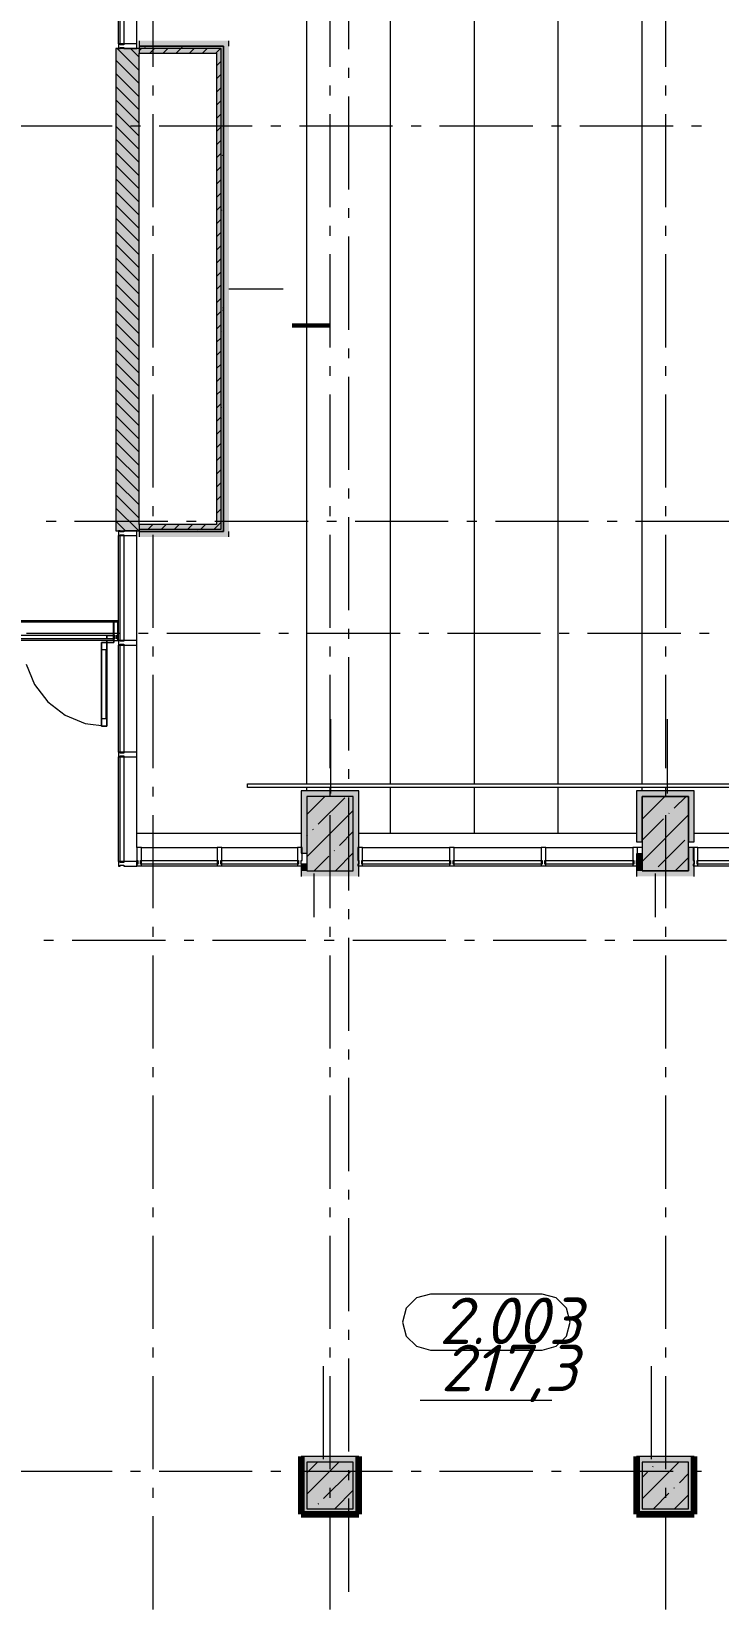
# Model space of a CAD drawing. Header units: millimetres. Extents: x -537608 to 253996, y -217170 to 186033.
# Drawn here: x -359466 to -352091, y 11717 to 28662 of the extents above; entities that cross this region are included whole.
import ezdxf

# ---------------------------------------------------------------- set-up
doc = ezdxf.new("R2010")
doc.units = ezdxf.units.MM
doc.layers.add('16) Лак 1.6м', color=160, linetype='Continuous', lineweight=90)
doc.layers.add('PDF _Геометрия', color=7, linetype='Continuous')
doc.layers.add('PDF _Текст', color=7, linetype='Continuous')
doc.layers.add('PDF _Сплошная заливка', color=7, linetype='Continuous', true_color=0xffffff)
doc.styles.add('PDF GOST-Common', font='arial.ttf')
doc.styles.add('PDF ISOCPEUR Italic', font='isocpeui.ttf')

msp = doc.modelspace()

# ---------------------------------------------------------------- hatches: boundary and pattern name
at = {"layer": 'PDF _Сплошная заливка', "true_color": 0xff7d7d, "transparency": 33554559}
for points in [[(-357406.3671, 28504.0035), (-357346.3686, 28504.0035), (-357346.3686, 28564.002), (-358311.3745, 28564.002), (-358311.3745, 28504.0035), (-358291.3347, 28504.0035)], [(-356011.3732, 20449.0001), (-356011.3732, 20509.0007), (-356571.3739, 20509.0007), (-356571.3739, 20449.0001), (-356511.3667, 20449.0001)], [(-356011.3732, 19649.001), (-355951.3747, 19649.001), (-355951.3747, 20509.0007), (-356011.3732, 20509.0007), (-356011.3732, 20189.6918)], [(-352411.3664, 20449.0001), (-352411.3664, 20509.0007), (-352971.3672, 20509.0007), (-352971.3672, 20449.0001), (-352911.3686, 20449.0001)], [(-352411.3664, 19959.3472), (-352351.368, 19959.3472), (-352351.368, 20509.0007), (-352411.3664, 20509.0007), (-352411.3664, 20189.6918)], [(-356511.3667, 19589.0003), (-355951.3747, 19589.0003), (-355951.3747, 19649.001), (-356571.3739, 19649.001), (-356571.3739, 19589.0003)], [(-356011.3732, 13299.3463), (-356011.3732, 13359.347), (-356571.3739, 13359.347), (-356571.3739, 13299.3463), (-356511.3667, 13299.3463)], [(-352411.3664, 13299.3463), (-352411.3664, 13359.347), (-352971.3672, 13359.347), (-352971.3672, 13299.3463), (-352911.3686, 13299.3463)]]:
    msp.add_hatch(color=11, dxfattribs=at).paths.add_polyline_path(points)
at = {"layer": 'PDF _Сплошная заливка', "transparency": 33554559}
for points in [[(-357431.3672, 28479.0034), (-357406.3671, 28479.0034), (-357406.3671, 28504.0035), (-358311.3745, 28504.0035), (-358311.3745, 28479.0034), (-358291.3347, 28479.0034)], [(-357481.3674, 28429.0032), (-357431.3672, 28429.0032), (-357431.3672, 28479.0034), (-358311.3745, 28479.0034), (-358311.3745, 28429.0032), (-358291.3347, 28429.0032)], [(-357431.3672, 23294.3489), (-357406.3671, 23294.3489), (-357406.3671, 28479.0034), (-357431.3672, 28479.0034), (-357431.3672, 23319.349)], [(-358311.3745, 23294.3489), (-357431.3672, 23294.3489), (-357431.3672, 23319.349), (-358311.3745, 23319.349), (-358311.3745, 23298.9993)], [(-356511.3667, 19649.001), (-356011.3732, 19649.001), (-356011.3732, 20449.0001), (-356511.3667, 20449.0001), (-356511.3667, 20189.6918)], [(-352411.3664, 19649.001), (-352411.3664, 20449.0001), (-352911.3686, 20449.0001), (-352911.3686, 19649.001), (-352425.4899, 19649.001)]]:
    msp.add_hatch(color=256, dxfattribs=at).paths.add_polyline_path(points)

# ---------------------------------------------------------------- linework, layer by layer
at = {"layer": '16) Лак 1.6м'}
for p, q in [((-356571.3739, 13359.347), (-356571.3739, 12739.3456)), ((-355951.3747, 12739.3456), (-355951.3747, 13359.347)), ((-352971.3672, 13359.347), (-352971.3672, 12739.3456)), ((-352351.368, 12739.3456), (-352351.368, 13359.347)), ((-356571.3739, 12739.3456), (-355951.3747, 12739.3456)), ((-352971.3672, 12739.3456), (-352351.368, 12739.3456))]:
    msp.add_line(p, q, dxfattribs=at)
at = {"layer": 'PDF _Геометрия', "color": 9, "lineweight": 9, "true_color": 0xc0c0c0}
for p, q in [((-355611.3715, 20583.8116), (-355611.3715, 30989.3525)), ((-354711.3677, 20583.8116), (-354711.3677, 30989.3525)), ((-353811.3724, 20583.8116), (-353811.3724, 30989.3525)), ((-356511.3667, 20583.8116), (-356511.3667, 30439.0015)), ((-352911.3686, 20583.8116), (-352911.3686, 30439.3502)), ((-360361.3746, 22334.3488), (-358533.3699, 22334.3488)), ((-358533.3699, 22334.3488), (-360361.3746, 22334.3488)), ((-356511.3667, 20509.0007), (-356511.3667, 20543.8098)), ((-355611.3715, 20049.0006), (-355611.3715, 20543.8098)), ((-354711.3677, 20049.0006), (-354711.3677, 20543.8098)), ((-353811.3724, 20049.0006), (-353811.3724, 20543.8098)), ((-352911.3686, 20509.0007), (-352911.3686, 20543.8098)), ((-356571.3739, 20049.0006), (-358336.3746, 20049.0006)), ((-352971.3672, 20049.0006), (-355951.3747, 20049.0006)), ((-348271.3729, 20049.0006), (-352351.368, 20049.0006)), ((-352911.3686, 19899.3487), (-352961.3688, 19899.3487))]:
    msp.add_line(p, q, dxfattribs=at)
at = {"layer": 'PDF _Геометрия', "color": 253, "lineweight": 9, "true_color": 0xaaaaaa}
for p, q in [((-356061.3734, 28471.425), (-356061.3734, 29471.425)), ((-358161.3738, 28281.5172), (-358161.3738, 29281.5172)), ((-356261.3743, 28281.5172), (-356261.3743, 29281.5172)), ((-352661.3676, 29281.5172), (-352661.3676, 28281.5172)), ((-356061.3734, 28165.5935), (-356061.3734, 28271.4285)), ((-358161.3738, 27975.6857), (-358161.3738, 28081.5164)), ((-356261.3743, 27975.6857), (-356261.3743, 28081.5164)), ((-356061.3734, 26965.5927), (-356061.3734, 27965.5926)), ((-352661.3676, 28081.5164), (-352661.3676, 27975.6857)), ((-359602.3032, 27649.0007), (-358602.2989, 27649.0007)), ((-358402.298, 27649.0007), (-358296.4674, 27649.0007)), ((-358161.3738, 26775.6849), (-358161.3738, 27775.6849)), ((-358096.4665, 27649.0007), (-357096.4709, 27649.0007)), ((-356896.47, 27649.0007), (-356790.6308, 27649.0007)), ((-356590.6299, 27649.0007), (-355590.6343, 27649.0007)), ((-356261.3743, 26775.6849), (-356261.3743, 27775.6849)), ((-355390.6334, 27649.0007), (-355284.8028, 27649.0007)), ((-355084.8019, 27649.0007), (-354084.7976, 27649.0007)), ((-353884.7968, 27649.0007), (-353778.9661, 27649.0007)), ((-353578.9653, 27649.0007), (-352578.9697, 27649.0007)), ((-352661.3676, 27775.6849), (-352661.3676, 26775.6849)), ((-352378.9688, 27649.0007), (-352273.1296, 27649.0007)), ((-356061.3734, 26659.7612), (-356061.3734, 26765.5919)), ((-358161.3738, 26469.8491), (-358161.3738, 26575.684)), ((-356261.3743, 26469.8491), (-356261.3743, 26575.684)), ((-356061.3734, 25459.7604), (-356061.3734, 26459.7604)), ((-352661.3676, 26575.684), (-352661.3676, 26469.8491)), ((-358161.3738, 25269.8483), (-358161.3738, 26269.8525)), ((-356261.3743, 25269.8483), (-356261.3743, 26269.8525)), ((-352661.3676, 26269.8525), (-352661.3676, 25269.8483)), ((-356061.3734, 25153.9246), (-356061.3734, 25259.7595)), ((-358161.3738, 24964.0168), (-358161.3738, 25069.8518)), ((-356261.3743, 24964.0168), (-356261.3743, 25069.8518)), ((-356061.3734, 23953.9238), (-356061.3734, 24953.9237)), ((-352661.3676, 25069.8518), (-352661.3676, 24964.0168)), ((-358161.3738, 23764.016), (-358161.3738, 24764.016)), ((-356261.3743, 23764.016), (-356261.3743, 24764.016)), ((-352661.3676, 24764.016), (-352661.3676, 23764.016)), ((-356061.3734, 23648.0923), (-356061.3734, 23753.9273)), ((-358161.3738, 23458.1845), (-358161.3738, 23564.0151)), ((-356261.3743, 23458.1845), (-356261.3743, 23564.0151)), ((-352661.3676, 23564.0151), (-352661.3676, 23458.1845)), ((-359203.3693, 23399.3486), (-359309.1999, 23399.3486)), ((-358003.3642, 23399.3486), (-359003.3685, 23399.3486)), ((-357697.5327, 23399.3486), (-357803.3633, 23399.3486)), ((-356497.5275, 23399.3486), (-357497.5318, 23399.3486)), ((-356191.696, 23399.3486), (-356297.5353, 23399.3486)), ((-356061.3734, 22448.0915), (-356061.3734, 23448.0915)), ((-354991.6996, 23399.3486), (-355991.6953, 23399.3486)), ((-354685.8681, 23399.3486), (-354791.6987, 23399.3486)), ((-353485.8629, 23399.3486), (-354485.8672, 23399.3486)), ((-353180.0314, 23399.3486), (-353285.8621, 23399.3486)), ((-351980.0264, 23399.3486), (-352980.0306, 23399.3486)), ((-358161.3738, 22258.1836), (-358161.3738, 23258.1836)), ((-356261.3743, 22258.1836), (-356261.3743, 23258.1836)), ((-352661.3676, 23258.1836), (-352661.3676, 22258.1836)), ((-358518.7814, 22199.3477), (-359518.7857, 22199.3477)), ((-358212.95, 22199.3477), (-358318.7806, 22199.3477)), ((-357012.9449, 22199.3477), (-358012.9491, 22199.3477)), ((-356707.1134, 22199.3477), (-356812.9526, 22199.3477)), ((-355507.1168, 22199.3477), (-356507.1125, 22199.3477)), ((-356061.3734, 22142.2578), (-356061.3734, 22248.0928)), ((-355201.2854, 22199.3477), (-355307.116, 22199.3477)), ((-354001.2802, 22199.3477), (-355001.2845, 22199.3477)), ((-353695.4487, 22199.3477), (-353801.2794, 22199.3477)), ((-352495.4436, 22199.3477), (-353495.4479, 22199.3477)), ((-352189.6122, 22199.3477), (-352295.4514, 22199.3477)), ((-358161.3738, 21952.35), (-358161.3738, 22058.1829)), ((-356261.3743, 21952.35), (-356261.3743, 22058.1829)), ((-352661.3676, 22058.1829), (-352661.3676, 21952.35)), ((-356061.3734, 20942.2591), (-356061.3734, 21942.2591)), ((-358161.3738, 20752.3492), (-358161.3738, 21752.3492)), ((-356261.3743, 20752.3492), (-356261.3743, 21752.3492)), ((-352661.3676, 21752.3492), (-352661.3676, 20752.3492)), ((-356061.3734, 20636.4256), (-356061.3734, 20742.2583)), ((-358161.3738, 20446.5156), (-358161.3738, 20552.3483)), ((-356261.3743, 20446.5156), (-356261.3743, 20552.3483)), ((-352661.3676, 20552.3483), (-352661.3676, 20446.5156)), ((-356061.3734, 19436.4247), (-356061.3734, 20436.4247)), ((-358161.3738, 19246.5147), (-358161.3738, 20246.5147)), ((-356261.3743, 19246.5147), (-356261.3743, 20246.5147)), ((-352661.3676, 20246.5147), (-352661.3676, 19246.5147)), ((-356061.3734, 19130.5911), (-356061.3734, 19236.4238)), ((-358161.3738, 18940.6811), (-358161.3738, 19046.5161)), ((-356261.3743, 18940.6811), (-356261.3743, 19046.5161)), ((-352661.3676, 19046.5161), (-352661.3676, 18940.6811)), ((-359228.7828, 18899.3487), (-359334.6134, 18899.3487)), ((-358028.7863, 18899.3487), (-359028.7819, 18899.3487)), ((-357722.9462, 18899.3487), (-357828.7854, 18899.3487)), ((-356522.9496, 18899.3487), (-357522.9453, 18899.3487)), ((-356217.1182, 18899.3487), (-356322.9488, 18899.3487)), ((-356061.3734, 17930.5902), (-356061.3734, 18930.5902)), ((-355017.113, 18899.3487), (-356017.1173, 18899.3487)), ((-354711.2815, 18899.3487), (-354817.1121, 18899.3487)), ((-353511.285, 18899.3487), (-354511.2807, 18899.3487)), ((-353205.445, 18899.3487), (-353311.2842, 18899.3487)), ((-352005.4484, 18899.3487), (-353005.4441, 18899.3487)), ((-358161.3738, 17740.6825), (-358161.3738, 18740.6824)), ((-356261.3743, 17740.6825), (-356261.3743, 18740.6824)), ((-352661.3676, 18740.6824), (-352661.3676, 17740.6825)), ((-356061.3734, 17624.7567), (-356061.3734, 17730.5916)), ((-358161.3738, 17434.8488), (-358161.3738, 17540.6816)), ((-356261.3743, 17434.8488), (-356261.3743, 17540.6816)), ((-352661.3676, 17540.6816), (-352661.3676, 17434.8488)), ((-356061.3734, 16424.758), (-356061.3734, 17424.7579)), ((-358161.3738, 16234.848), (-358161.3738, 17234.848)), ((-356261.3743, 16234.848), (-356261.3743, 17234.848)), ((-352661.3676, 17234.848), (-352661.3676, 16234.848)), ((-356061.3734, 16118.9243), (-356061.3734, 16224.7571)), ((-358161.3738, 15929.0144), (-358161.3738, 16034.8472)), ((-356261.3743, 15929.0144), (-356261.3743, 16034.8472)), ((-352661.3676, 16034.8472), (-352661.3676, 15929.0144)), ((-356061.3734, 14918.9235), (-356061.3734, 15918.9235)), ((-358161.3738, 14729.0135), (-358161.3738, 15729.0157)), ((-356261.3743, 14729.0135), (-356261.3743, 15729.0157)), ((-352661.3676, 15729.0157), (-352661.3676, 14729.0135)), ((-355183.9498, 15103.1238), (-355333.9504, 15062.9303)), ((-353983.9447, 15103.1238), (-355183.9498, 15103.1238)), ((-353833.944, 15062.9303), (-353983.9447, 15103.1238)), ((-355443.7511, 14953.1232), (-355483.9511, 14803.1225)), ((-355333.9504, 15062.9303), (-355443.7511, 14953.1232)), ((-353724.1347, 14953.1232), (-353833.944, 15062.9303)), ((-353683.9434, 14803.1225), (-353724.1347, 14953.1232)), ((-355483.9511, 14803.1225), (-355443.7511, 14653.124)), ((-353724.1347, 14653.124), (-353683.9434, 14803.1225)), ((-356061.3734, 14613.0899), (-356061.3734, 14718.9226)), ((-355443.7511, 14653.124), (-355333.9504, 14543.3148)), ((-353833.944, 14543.3148), (-353724.1347, 14653.124)), ((-358161.3738, 14423.1799), (-358161.3738, 14529.0148)), ((-356261.3743, 14423.1799), (-356261.3743, 14529.0148)), ((-356061.3734, 13413.089), (-356061.3734, 14413.089)), ((-355333.9504, 14543.3148), (-355183.9498, 14503.1234)), ((-355183.9498, 14503.1234), (-353983.9447, 14503.1234)), ((-353983.9447, 14503.1234), (-353833.944, 14543.3148)), ((-352661.3676, 14529.0148), (-352661.3676, 14423.1799)), ((-358161.3738, 13223.1812), (-358161.3738, 14223.1812)), ((-356261.3743, 13223.1812), (-356261.3743, 14223.1812)), ((-352661.3676, 14223.1812), (-352661.3676, 13223.1812)), ((-355292.984, 13965.0872), (-353880.0689, 13965.0872)), ((-358602.2989, 13199.3459), (-359602.3032, 13199.3459)), ((-358296.4674, 13199.3459), (-358402.298, 13199.3459)), ((-357096.4709, 13199.3459), (-358096.4665, 13199.3459)), ((-356790.6308, 13199.3459), (-356896.47, 13199.3459)), ((-355590.6343, 13199.3459), (-356590.6299, 13199.3459)), ((-356061.3734, 13107.2554), (-356061.3734, 13213.0903)), ((-355284.8028, 13199.3459), (-355390.6334, 13199.3459)), ((-354084.7976, 13199.3459), (-355084.8019, 13199.3459)), ((-353778.9661, 13199.3459), (-353884.7968, 13199.3459)), ((-352578.9697, 13199.3459), (-353578.9653, 13199.3459)), ((-352273.1296, 13199.3459), (-352378.9688, 13199.3459)), ((-358161.3738, 12917.3476), (-358161.3738, 13023.1804)), ((-356261.3743, 12917.3476), (-356261.3743, 13023.1804)), ((-356061.3734, 11907.2568), (-356061.3734, 12907.2567)), ((-352661.3676, 13023.1804), (-352661.3676, 12917.3476)), ((-358161.3738, 11717.3468), (-358161.3738, 12717.3467)), ((-356261.3743, 11717.3468), (-356261.3743, 12717.3467)), ((-352661.3676, 12717.3467), (-352661.3676, 11717.3468))]:
    msp.add_line(p, q, dxfattribs=at)
at = {"layer": 'PDF _Геометрия', "lineweight": 9}
for p, q in [((-358533.3699, 28529.0037), (-358533.3699, 29154.002)), ((-358516.3702, 28529.0037), (-358516.3702, 29154.002)), ((-358476.3683, 29154.002), (-358476.3683, 28529.0037)), ((-358336.3746, 28529.0037), (-358336.3746, 29154.002)), ((-358311.3745, 28479.0034), (-358561.3669, 28479.0034)), ((-358561.3669, 28479.0034), (-358561.3669, 23298.9993)), ((-358311.3745, 28245.1323), (-358545.2369, 28479.0034)), ((-358516.3702, 28529.0037), (-358533.3699, 28529.0037)), ((-358533.3699, 28529.0037), (-358533.3699, 28479.0034)), ((-358533.3699, 28479.0034), (-358516.3702, 28479.0034)), ((-358476.3683, 28529.0037), (-358516.3702, 28529.0037)), ((-358516.3702, 28519.001), (-358516.3702, 28529.0037)), ((-358476.3683, 28519.001), (-358516.3702, 28519.001)), ((-358516.3702, 28479.0034), (-358516.3702, 28489.0017)), ((-358516.3702, 28489.0017), (-358476.3683, 28489.0017)), ((-358336.3746, 28529.0037), (-358476.3683, 28529.0037)), ((-358476.3683, 28529.0037), (-358476.3683, 28519.001)), ((-358476.3683, 28489.0017), (-358476.3683, 28479.0034)), ((-358476.3683, 28479.0034), (-358336.3746, 28479.0034)), ((-358311.3745, 28386.5555), (-358403.8223, 28479.0034)), ((-358336.3746, 28479.0034), (-358336.3746, 28529.0037)), ((-358311.3745, 28564.002), (-358311.3745, 28504.0035)), ((-357406.3671, 28504.0035), (-358311.3745, 28504.0035)), ((-358311.3745, 28504.0035), (-358311.3745, 28479.0034)), ((-358311.3745, 28504.0035), (-357406.3671, 28504.0035)), ((-358311.3745, 28454.4683), (-358286.8394, 28479.0034)), ((-357431.3672, 28479.0034), (-358311.3745, 28479.0034)), ((-358311.3745, 28479.0034), (-358311.3745, 28429.0032)), ((-358195.4163, 28429.0032), (-358145.4161, 28479.0034)), ((-358053.993, 28429.0032), (-358003.9928, 28479.0034)), ((-357912.5698, 28429.0032), (-357862.5782, 28479.0034)), ((-357771.1551, 28429.0032), (-357721.1549, 28479.0034)), ((-357629.7319, 28429.0032), (-357579.7316, 28479.0034)), ((-357488.3086, 28429.0032), (-357438.3084, 28479.0034)), ((-357431.3672, 28429.0032), (-357431.3672, 28479.0034)), ((-357406.3671, 28479.0034), (-357406.3671, 28504.0035)), ((-357406.3671, 28504.0035), (-357406.3671, 23294.3489)), ((-357406.3671, 28429.0032), (-357406.3671, 28479.0034)), ((-357346.3686, 28504.0035), (-357346.3686, 28564.002)), ((-358311.3745, 28103.7133), (-358561.3669, 28353.71)), ((-358311.3745, 28429.0032), (-357481.3674, 28429.0032)), ((-358311.3745, 23369.3493), (-358311.3745, 28429.0032)), ((-357481.3674, 28429.0032), (-357481.3674, 23369.3493)), ((-357481.3674, 28294.521), (-357431.3672, 28344.5212)), ((-357431.3672, 23319.349), (-357431.3672, 28429.0032)), ((-357406.3671, 23294.3489), (-357406.3671, 28429.0032)), ((-358311.3745, 27962.29), (-358561.3669, 28212.2911)), ((-357481.3674, 28153.0978), (-357431.3672, 28203.098)), ((-358311.3745, 27820.8711), (-358561.3669, 28070.8678)), ((-357481.3674, 28011.6788), (-357431.3672, 28061.679)), ((-358311.3745, 27679.4478), (-358561.3669, 27929.4488)), ((-357481.3674, 27870.2555), (-357431.3672, 27920.2557)), ((-358311.3745, 27538.0246), (-358561.3669, 27788.0256)), ((-358311.3745, 27396.6056), (-358561.3669, 27646.6066)), ((-357481.3674, 27728.8365), (-357431.3672, 27778.8325)), ((-357481.3674, 27587.4133), (-357431.3672, 27637.4135)), ((-358311.3745, 27255.1823), (-358561.3669, 27505.1833)), ((-357481.3674, 27445.99), (-357431.3672, 27495.9902)), ((-358311.3745, 27113.7634), (-358561.3669, 27363.7644)), ((-357481.3674, 27304.571), (-357431.3672, 27354.5713)), ((-358311.3745, 26972.3401), (-358561.3669, 27222.3411)), ((-357481.3674, 27163.1478), (-357431.3672, 27213.148)), ((-358311.3745, 26830.9211), (-358561.3669, 27080.9178)), ((-357481.3674, 27021.7288), (-357431.3672, 27071.729)), ((-358311.3745, 26689.4979), (-358561.3669, 26939.4989)), ((-358311.3745, 26548.0746), (-358561.3669, 26798.0756)), ((-357481.3674, 26880.3055), (-357431.3672, 26930.3058)), ((-357481.3674, 26738.8866), (-357431.3672, 26788.8868)), ((-358311.3745, 26406.6556), (-358561.3669, 26656.6566)), ((-357481.3674, 26597.4633), (-357431.3672, 26647.4635)), ((-358311.3745, 26265.2323), (-358561.3669, 26515.2334)), ((-357481.3674, 26456.04), (-357431.3672, 26506.0403)), ((-358311.3745, 26123.8134), (-358561.3669, 26373.8144)), ((-357481.3674, 26314.6211), (-357431.3672, 26364.6213)), ((-358311.3745, 25982.3901), (-358561.3669, 26232.3911)), ((-357481.3674, 26173.1978), (-357431.3672, 26223.198)), ((-358311.3745, 25840.9711), (-358561.3669, 26090.9679)), ((-358311.3745, 25699.5479), (-358561.3669, 25949.5489)), ((-357481.3674, 26031.7789), (-357431.3672, 26081.7791)), ((-357481.3674, 25890.3556), (-357431.3672, 25940.3558)), ((-358311.3745, 25558.1289), (-358561.3669, 25808.1256)), ((-357481.3674, 25748.9366), (-357431.3672, 25798.9368)), ((-357346.3686, 25897.8091), (-356766.3713, 25897.8091)), ((-358311.3745, 25416.7056), (-358561.3669, 25666.7067)), ((-357481.3674, 25607.5134), (-357431.3672, 25657.5136)), ((-358311.3745, 25275.2823), (-358561.3669, 25525.2834)), ((-357481.3674, 25466.0944), (-357431.3672, 25516.0903)), ((-358311.3745, 25133.8634), (-358561.3669, 25383.8645)), ((-357481.3674, 25324.6711), (-357431.3672, 25374.6713)), ((-358311.3745, 24992.4401), (-358561.3669, 25242.4412)), ((-358311.3745, 24851.0211), (-358561.3669, 25101.0179)), ((-357481.3674, 25183.2479), (-357431.3672, 25233.2481)), ((-357481.3674, 25041.8289), (-357431.3672, 25091.8291)), ((-358311.3745, 24709.5978), (-358561.3669, 24959.599)), ((-357481.3674, 24900.4056), (-357431.3672, 24950.4059)), ((-358311.3745, 24568.1789), (-358561.3669, 24818.1757)), ((-357481.3674, 24758.9867), (-357431.3672, 24808.9869)), ((-358311.3745, 24426.7556), (-358561.3669, 24676.7567)), ((-357481.3674, 24617.5634), (-357431.3672, 24667.5636)), ((-358311.3745, 24285.3323), (-358561.3669, 24535.3335)), ((-357481.3674, 24476.1444), (-357431.3672, 24526.1447)), ((-358311.3745, 24143.9134), (-358561.3669, 24393.9145)), ((-358311.3745, 24002.4901), (-358561.3669, 24252.4912)), ((-357481.3674, 24334.7212), (-357431.3672, 24384.7214)), ((-357481.3674, 24193.2979), (-357431.3672, 24243.2981)), ((-358311.3745, 23861.0711), (-358561.3669, 24111.0723)), ((-357481.3674, 24051.8789), (-357431.3672, 24101.8791)), ((-358311.3745, 23719.6479), (-358561.3669, 23969.649)), ((-357481.3674, 23910.4557), (-357431.3672, 23960.4559)), ((-358311.3745, 23578.2289), (-358561.3669, 23828.2257)), ((-357481.3674, 23769.0367), (-357431.3672, 23819.0369)), ((-358311.3745, 23436.8056), (-358561.3669, 23686.8068)), ((-357481.3674, 23627.6134), (-357431.3672, 23677.6136)), ((-358314.9914, 23298.9993), (-358561.3669, 23545.3835)), ((-358456.4061, 23298.9993), (-358561.3669, 23403.9645)), ((-357481.3674, 23486.1945), (-357431.3672, 23536.1947)), ((-357481.3674, 23344.7712), (-357431.3672, 23394.7714)), ((-358561.3669, 23298.9993), (-358311.3745, 23298.9993)), ((-358516.3702, 23298.9993), (-358533.3699, 23298.9993)), ((-358533.3699, 23298.9993), (-358533.3699, 23249.0034)), ((-358533.3699, 22319.3491), (-358533.3699, 23249.0034)), ((-358533.3699, 23249.0034), (-358516.3702, 23249.0034)), ((-358516.3702, 23289.0011), (-358516.3702, 23298.9993)), ((-358476.3683, 23289.0011), (-358516.3702, 23289.0011)), ((-358516.3702, 23259.0018), (-358476.3683, 23259.0018)), ((-358516.3702, 23249.0034), (-358516.3702, 23259.0018)), ((-358516.3702, 23249.0034), (-358476.3683, 23249.0034)), ((-358516.3702, 22124.0008), (-358516.3702, 23249.0034)), ((-358336.3746, 23298.9993), (-358476.3683, 23298.9993)), ((-358476.3683, 23298.9993), (-358476.3683, 23289.0011)), ((-358476.3683, 23259.0018), (-358476.3683, 23249.0034)), ((-358476.3683, 23249.0034), (-358476.3683, 22124.0008)), ((-358476.3683, 23249.0034), (-358336.3746, 23249.0034)), ((-358336.3746, 23249.0034), (-358336.3746, 23298.9993)), ((-358336.3746, 22124.0008), (-358336.3746, 23249.0034)), ((-358311.3745, 23363.2995), (-358305.3203, 23369.3493)), ((-357481.3674, 23369.3493), (-358311.3745, 23369.3493)), ((-358311.3745, 23369.3493), (-358311.3745, 23319.349)), ((-358311.3745, 23319.349), (-357481.3674, 23319.349)), ((-358311.3745, 23319.349), (-358311.3745, 23298.9993)), ((-358311.3745, 23298.9993), (-358311.3745, 23294.3489)), ((-358311.3745, 23294.3489), (-357481.3674, 23294.3489)), ((-357406.3671, 23294.3489), (-358311.3745, 23294.3489)), ((-358311.3745, 23294.3489), (-358311.3745, 23234.3505)), ((-358213.8973, 23319.349), (-358163.8971, 23369.3493)), ((-358072.4826, 23319.349), (-358022.4824, 23369.3493)), ((-357931.0594, 23319.349), (-357881.0592, 23369.3493)), ((-357789.6361, 23319.349), (-357739.6359, 23369.3493)), ((-357648.2128, 23319.349), (-357598.2126, 23369.3493)), ((-357506.7896, 23319.349), (-357481.3674, 23344.7712)), ((-357481.3674, 23319.349), (-357431.3672, 23319.349)), ((-357481.3674, 23294.3489), (-357431.3672, 23294.3489)), ((-357431.3672, 23294.3489), (-357406.3671, 23294.3489)), ((-357346.3686, 23234.3505), (-357346.3686, 23294.3489)), ((-358591.3705, 22319.3491), (-360281.3708, 22319.3491)), ((-358541.3703, 22319.3491), (-358591.3705, 22319.3491)), ((-358591.3705, 22319.3491), (-358591.3705, 22179.3489)), ((-358533.3699, 22319.3491), (-358583.3701, 22319.3491)), ((-358583.3701, 22319.3491), (-358583.3701, 22179.3489)), ((-358541.3703, 22179.3489), (-358541.3703, 22319.3491)), ((-358533.3699, 22179.3489), (-358533.3699, 22319.3491)), ((-360281.3708, 22179.3489), (-358591.3705, 22179.3489)), ((-358591.3705, 22139.3492), (-360281.3708, 22139.3492)), ((-358591.3705, 22122.3494), (-360281.3708, 22122.3494)), ((-358716.371, 22101.849), (-358656.3725, 22101.849)), ((-358716.371, 21201.8473), (-358716.371, 22101.849)), ((-358716.371, 22101.849), (-358716.371, 21201.8473)), ((-358656.3725, 22101.849), (-358716.371, 22101.849)), ((-358656.3725, 22139.3492), (-358656.3725, 22176.8493)), ((-358656.3725, 22176.8493), (-358581.3721, 22176.8493)), ((-358581.3721, 22176.8493), (-358656.3725, 22176.8493)), ((-358656.3725, 22176.8493), (-358656.3725, 22139.3492)), ((-358656.3725, 22101.849), (-358656.3725, 22122.3494)), ((-358656.3725, 22122.3494), (-358656.3725, 22101.849)), ((-358656.3725, 21201.8473), (-358656.3725, 22101.849)), ((-358656.3725, 22101.849), (-358581.3721, 22101.849)), ((-358581.3721, 22101.849), (-358656.3725, 22101.849)), ((-358656.3725, 22101.849), (-358656.3725, 21201.8473)), ((-358656.3725, 21201.8473), (-358656.3725, 22101.849)), ((-358591.3705, 22179.3489), (-358591.3705, 22139.3492)), ((-358591.3705, 22179.3489), (-358581.3721, 22179.3489)), ((-358581.3721, 22139.3492), (-358591.3705, 22139.3492)), ((-358591.3705, 22139.3492), (-358591.3705, 22122.3494)), ((-358591.3705, 22122.3494), (-358541.3703, 22122.3494)), ((-358583.3701, 22179.3489), (-358573.3718, 22179.3489)), ((-358573.3718, 22139.3492), (-358583.3701, 22139.3492)), ((-358583.3701, 22139.3492), (-358583.3701, 22122.3494)), ((-358583.3701, 22122.3494), (-358533.3699, 22122.3494)), ((-358581.3721, 22179.3489), (-358581.3721, 22139.3492)), ((-358581.3721, 22101.849), (-358581.3721, 22122.3494)), ((-358581.3721, 22122.3494), (-358581.3721, 22101.849)), ((-358573.3718, 22179.3489), (-358573.3718, 22139.3492)), ((-358551.3686, 22139.3492), (-358551.3686, 22179.3489)), ((-358551.3686, 22179.3489), (-358541.3703, 22179.3489)), ((-358541.3703, 22139.3492), (-358551.3686, 22139.3492)), ((-358543.3682, 22139.3492), (-358543.3682, 22179.3489)), ((-358543.3682, 22179.3489), (-358533.3699, 22179.3489)), ((-358533.3699, 22139.3492), (-358543.3682, 22139.3492)), ((-358541.3703, 22122.3494), (-358541.3703, 22139.3492)), ((-358533.3699, 22139.3492), (-358533.3699, 22179.3489)), ((-358533.3699, 22122.3494), (-358533.3699, 22139.3492)), ((-358516.3702, 22124.0008), (-358533.3699, 22124.0008)), ((-358533.3699, 22124.0008), (-358533.3699, 22074.0006)), ((-358533.3699, 20924), (-358533.3699, 22074.0006)), ((-358533.3699, 22074.0006), (-358516.3702, 22074.0006)), ((-358516.3702, 22114.0003), (-358516.3702, 22124.0008)), ((-358476.3683, 22124.0008), (-358516.3702, 22124.0008)), ((-358476.3683, 22114.0003), (-358516.3702, 22114.0003)), ((-358516.3702, 22074.0006), (-358516.3702, 22084.001)), ((-358516.3702, 22084.001), (-358476.3683, 22084.001)), ((-358516.3702, 22074.0006), (-358476.3683, 22074.0006)), ((-358516.3702, 20924), (-358516.3702, 22074.0006)), ((-358336.3746, 22124.0008), (-358476.3683, 22124.0008)), ((-358476.3683, 22124.0008), (-358476.3683, 22114.0003)), ((-358476.3683, 22084.001), (-358476.3683, 22074.0006)), ((-358476.3683, 22074.0006), (-358476.3683, 20924)), ((-358476.3683, 22074.0006), (-358336.3746, 22074.0006)), ((-358336.3746, 22074.0006), (-358336.3746, 22124.0008)), ((-358336.3746, 20924), (-358336.3746, 22074.0006)), ((-359525.701, 21868.9123), (-359435.7936, 21651.8492)), ((-358656.3725, 22021.8496), (-358716.371, 22021.8496)), ((-358710.3686, 21281.849), (-358710.3686, 22021.8496)), ((-358666.3708, 21281.849), (-358666.3708, 22021.8496)), ((-359435.7936, 21651.8492), (-359292.7686, 21465.4529)), ((-359292.7686, 21465.4529), (-359106.3744, 21322.4257)), ((-359106.3744, 21322.4257), (-358889.305, 21232.5162)), ((-358889.305, 21232.5162), (-358656.3725, 21201.8473)), ((-358656.3725, 21281.849), (-358716.371, 21281.849)), ((-358656.3725, 21201.8473), (-358716.371, 21201.8473)), ((-358716.371, 21201.8473), (-358656.3725, 21201.8473)), ((-356253.0552, 20479.0015), (-356253.0552, 21279.0006)), ((-352639.8294, 20479.0015), (-352639.8294, 21279.0006)), ((-358516.3702, 20924), (-358533.3699, 20924)), ((-358533.3699, 20924), (-358533.3699, 20873.9998)), ((-358533.3699, 19749.0014), (-358533.3699, 20873.9998)), ((-358533.3699, 20873.9998), (-358516.3702, 20873.9998)), ((-358476.3683, 20924), (-358516.3702, 20924)), ((-358516.3702, 20914.0016), (-358516.3702, 20924)), ((-358476.3683, 20914.0016), (-358516.3702, 20914.0016)), ((-358516.3702, 20873.9998), (-358516.3702, 20884.0002)), ((-358516.3702, 20884.0002), (-358476.3683, 20884.0002)), ((-358516.3702, 20873.9998), (-358476.3683, 20873.9998)), ((-358516.3702, 19749.0014), (-358516.3702, 20873.9998)), ((-358336.3746, 20924), (-358476.3683, 20924)), ((-358476.3683, 20924), (-358476.3683, 20914.0016)), ((-358476.3683, 20884.0002), (-358476.3683, 20873.9998)), ((-358476.3683, 20873.9998), (-358476.3683, 19749.0014)), ((-358476.3683, 20873.9998), (-358336.3746, 20873.9998)), ((-358336.3746, 20873.9998), (-358336.3746, 20924)), ((-358336.3746, 19899.3487), (-358336.3746, 20873.9998)), ((-357146.3677, 20543.8098), (-357146.3677, 20583.8116)), ((-357146.3677, 20583.8116), (-344866.3721, 20583.8116)), ((-344866.3721, 20543.8098), (-357146.3677, 20543.8098)), ((-356011.3732, 20509.0007), (-356571.3739, 20509.0007)), ((-356571.3739, 20509.0007), (-356571.3739, 20449.0001)), ((-355951.3747, 20509.0007), (-356011.3732, 20509.0007)), ((-355951.3747, 19649.001), (-355951.3747, 20509.0007)), ((-352411.3664, 20509.0007), (-352971.3672, 20509.0007)), ((-352971.3672, 20509.0007), (-352971.3672, 20449.0001)), ((-352351.368, 20509.0007), (-352411.3664, 20509.0007)), ((-352351.368, 19959.3472), (-352351.368, 20509.0007)), ((-356571.3739, 20449.0001), (-356571.3739, 19837.5007)), ((-356511.3667, 20254.4785), (-356316.8516, 20449.0001)), ((-356011.3732, 20449.0001), (-356511.3667, 20449.0001)), ((-356511.3667, 20449.0001), (-356511.3667, 19649.001)), ((-356388.2608, 20149.4918), (-356103.1321, 20434.6162)), ((-356011.3732, 19649.001), (-356011.3732, 20449.0001)), ((-352971.3672, 20449.0001), (-352971.3672, 19959.0006)), ((-352911.3686, 20204.9024), (-352667.2752, 20449.0001)), ((-352411.3664, 20449.0001), (-352911.3686, 20449.0001)), ((-352911.3686, 20449.0001), (-352911.3686, 19649.001)), ((-352911.3686, 20449.0001), (-352411.3664, 20449.0001)), ((-352911.3686, 19959.0006), (-352911.3686, 20449.0001)), ((-352911.3686, 20433.0015), (-352909.7582, 20434.6162)), ((-352567.6107, 20320.5677), (-352439.174, 20449.0001)), ((-352411.3664, 19649.001), (-352411.3664, 20449.0001)), ((-352411.3664, 20449.0001), (-352411.3664, 19959.3472)), ((-356511.3667, 19798.2825), (-356011.3732, 20298.2825)), ((-352911.3686, 19748.7065), (-352411.3664, 20248.7065)), ((-352911.3686, 19976.8033), (-352681.6569, 20206.5171)), ((-352624.6295, 20263.5424), (-352619.893, 20268.2832)), ((-356511.3667, 20026.3795), (-356502.3072, 20035.4434)), ((-356445.2797, 20092.4687), (-356440.5431, 20097.2095)), ((-356160.1596, 19921.3949), (-356011.3732, 20070.1834)), ((-358286.3744, 19899.3487), (-358336.3746, 19899.3487)), ((-358336.3746, 19899.3487), (-358336.3746, 19759.3485)), ((-358286.3744, 19759.3485), (-358286.3744, 19899.3487)), ((-358286.3744, 19899.3487), (-357473.8752, 19899.3487)), ((-357423.875, 19899.3487), (-357473.8752, 19899.3487)), ((-357473.8752, 19899.3487), (-357473.8752, 19759.3485)), ((-357423.875, 19759.3485), (-357423.875, 19899.3487)), ((-357423.875, 19899.3487), (-356611.3672, 19899.3487)), ((-356561.367, 19899.3487), (-356611.3672, 19899.3487)), ((-356611.3672, 19899.3487), (-356611.3672, 19759.3485)), ((-356571.3739, 19837.5007), (-356511.3667, 19837.5007)), ((-356561.367, 19759.3485), (-356561.367, 19899.3487)), ((-356217.1871, 19864.3696), (-356212.442, 19869.1104)), ((-356204.4588, 19649.001), (-356011.3732, 19842.0844)), ((-355911.3728, 19899.3487), (-355961.373, 19899.3487)), ((-355961.373, 19899.3487), (-355961.373, 19759.3485)), ((-355911.3728, 19899.3487), (-354978.0412, 19899.3487)), ((-355911.3728, 19759.3485), (-355911.3728, 19899.3487)), ((-354928.041, 19899.3487), (-354978.0412, 19899.3487)), ((-354978.0412, 19899.3487), (-354978.0412, 19759.3485)), ((-354928.041, 19899.3487), (-353994.7008, 19899.3487)), ((-354928.041, 19759.3485), (-354928.041, 19899.3487)), ((-353944.7006, 19899.3487), (-353994.7008, 19899.3487)), ((-353994.7008, 19899.3487), (-353994.7008, 19759.3485)), ((-353944.7006, 19759.3485), (-353944.7006, 19899.3487)), ((-353944.7006, 19899.3487), (-353011.369, 19899.3487)), ((-352961.3688, 19899.3487), (-353011.369, 19899.3487)), ((-353011.369, 19899.3487), (-353011.369, 19759.3485)), ((-352971.3672, 19959.0006), (-352911.3686, 19959.0006)), ((-352911.3686, 19831.3476), (-352971.3672, 19831.3476)), ((-352971.3672, 19831.3476), (-352971.3672, 19649.001)), ((-352961.3688, 19759.3485), (-352961.3688, 19899.3487)), ((-352911.3686, 19649.001), (-352911.3686, 19831.3476)), ((-352738.6844, 19693.2959), (-352453.5558, 19978.418)), ((-352411.3664, 19959.3472), (-352351.368, 19959.3472)), ((-352351.368, 19899.3487), (-352411.3664, 19899.3487)), ((-352411.3664, 19899.3487), (-352411.3664, 19649.001)), ((-352311.366, 19899.3487), (-352361.3662, 19899.3487)), ((-352361.3662, 19899.3487), (-352361.3662, 19759.3485)), ((-352351.368, 19649.001), (-352351.368, 19899.3487)), ((-352311.366, 19899.3487), (-351011.3691, 19899.3487)), ((-352311.366, 19759.3485), (-352311.366, 19899.3487)), ((-358516.3702, 19749.0014), (-358533.3699, 19749.0014)), ((-358533.3699, 19749.0014), (-358533.3699, 19699.0012)), ((-358533.3699, 19699.0012), (-358516.3702, 19699.0012)), ((-358516.3702, 19739.001), (-358516.3702, 19749.0014)), ((-358476.3683, 19749.0014), (-358516.3702, 19749.0014)), ((-358476.3683, 19739.001), (-358516.3702, 19739.001)), ((-358516.3702, 19699.0012), (-358516.3702, 19708.9995)), ((-358516.3702, 19708.9995), (-358476.3683, 19708.9995)), ((-358336.3746, 19749.0014), (-358476.3683, 19749.0014)), ((-358476.3683, 19749.0014), (-358476.3683, 19739.001)), ((-358476.3683, 19708.9995), (-358476.3683, 19699.0012)), ((-358476.3683, 19699.0012), (-358336.3746, 19699.0012)), ((-358336.3746, 19759.3485), (-358326.3676, 19759.3485)), ((-358336.3746, 19749.0014), (-358336.3746, 19759.3485)), ((-358336.3746, 19699.0012), (-358336.3746, 19749.0014)), ((-358326.3676, 19719.3487), (-358336.3746, 19719.3487)), ((-358336.3746, 19719.3487), (-358336.3746, 19702.349)), ((-358336.3746, 19702.349), (-358286.3744, 19702.349)), ((-358326.3676, 19759.3485), (-358326.3676, 19719.3487)), ((-358296.3726, 19719.3487), (-358296.3726, 19759.3485)), ((-358296.3726, 19759.3485), (-358286.3744, 19759.3485)), ((-358286.3744, 19719.3487), (-358296.3726, 19719.3487)), ((-358286.3744, 19719.3487), (-358286.3744, 19759.3485)), ((-358286.3744, 19759.3485), (-357473.8752, 19759.3485)), ((-358286.3744, 19702.349), (-358286.3744, 19719.3487)), ((-357473.8752, 19719.3487), (-358286.3744, 19719.3487)), ((-358286.3744, 19702.349), (-357473.8752, 19702.349)), ((-357473.8752, 19759.3485), (-357473.8752, 19719.3487)), ((-357473.8752, 19759.3485), (-357463.8682, 19759.3485)), ((-357463.8682, 19719.3487), (-357473.8752, 19719.3487)), ((-357473.8752, 19719.3487), (-357473.8752, 19702.349)), ((-357473.8752, 19702.349), (-357423.875, 19702.349)), ((-357463.8682, 19759.3485), (-357463.8682, 19719.3487)), ((-357433.8732, 19719.3487), (-357433.8732, 19759.3485)), ((-357433.8732, 19759.3485), (-357423.875, 19759.3485)), ((-357423.875, 19719.3487), (-357433.8732, 19719.3487)), ((-357423.875, 19719.3487), (-357423.875, 19759.3485)), ((-357423.875, 19759.3485), (-356611.3672, 19759.3485)), ((-357423.875, 19702.349), (-357423.875, 19719.3487)), ((-356611.3672, 19719.3487), (-357423.875, 19719.3487)), ((-357423.875, 19702.349), (-356611.3672, 19702.349)), ((-356611.3672, 19759.3485), (-356611.3672, 19719.3487)), ((-356611.3672, 19759.3485), (-356601.3688, 19759.3485)), ((-356601.3688, 19719.3487), (-356611.3672, 19719.3487)), ((-356611.3672, 19719.3487), (-356611.3672, 19702.349)), ((-356611.3672, 19702.349), (-356561.367, 19702.349)), ((-356601.3688, 19759.3485), (-356601.3688, 19719.3487)), ((-356571.3739, 19719.3487), (-356571.3739, 19759.3485)), ((-356571.3739, 19759.3485), (-356561.367, 19759.3485)), ((-356561.367, 19719.3487), (-356571.3739, 19719.3487)), ((-356511.3667, 19719.3487), (-356571.3739, 19719.3487)), ((-356571.3739, 19719.3487), (-356571.3739, 19649.001)), ((-356561.367, 19702.349), (-356561.367, 19719.3487)), ((-356432.5514, 19649.001), (-356274.2059, 19807.3443)), ((-355961.373, 19759.3485), (-355951.3747, 19759.3485)), ((-355951.3747, 19719.3487), (-355961.373, 19719.3487)), ((-355961.373, 19719.3487), (-355961.373, 19702.349)), ((-355961.373, 19702.349), (-355911.3728, 19702.349)), ((-355951.3747, 19759.3485), (-355951.3747, 19719.3487)), ((-355921.3711, 19719.3487), (-355921.3711, 19759.3485)), ((-355921.3711, 19759.3485), (-355911.3728, 19759.3485)), ((-355911.3728, 19719.3487), (-355921.3711, 19719.3487)), ((-355911.3728, 19719.3487), (-355911.3728, 19759.3485)), ((-355911.3728, 19759.3485), (-354978.0412, 19759.3485)), ((-354978.0412, 19719.3487), (-355911.3728, 19719.3487)), ((-355911.3728, 19702.349), (-355911.3728, 19719.3487)), ((-355911.3728, 19702.349), (-354978.0412, 19702.349)), ((-354978.0412, 19759.3485), (-354978.0412, 19719.3487)), ((-354978.0412, 19759.3485), (-354968.0343, 19759.3485)), ((-354968.0343, 19719.3487), (-354978.0412, 19719.3487)), ((-354978.0412, 19719.3487), (-354978.0412, 19702.349)), ((-354978.0412, 19702.349), (-354928.041, 19702.349)), ((-354968.0343, 19759.3485), (-354968.0343, 19719.3487)), ((-354938.0393, 19719.3487), (-354938.0393, 19759.3485)), ((-354938.0393, 19759.3485), (-354928.041, 19759.3485)), ((-354928.041, 19719.3487), (-354938.0393, 19719.3487)), ((-354928.041, 19719.3487), (-354928.041, 19759.3485)), ((-354928.041, 19759.3485), (-353994.7008, 19759.3485)), ((-353994.7008, 19719.3487), (-354928.041, 19719.3487)), ((-354928.041, 19702.349), (-354928.041, 19719.3487)), ((-354928.041, 19702.349), (-353994.7008, 19702.349)), ((-353994.7008, 19759.3485), (-353994.7008, 19719.3487)), ((-353994.7008, 19759.3485), (-353984.7025, 19759.3485)), ((-353984.7025, 19719.3487), (-353994.7008, 19719.3487)), ((-353994.7008, 19719.3487), (-353994.7008, 19702.349)), ((-353994.7008, 19702.349), (-353944.7006, 19702.349)), ((-353984.7025, 19759.3485), (-353984.7025, 19719.3487)), ((-353954.7075, 19719.3487), (-353954.7075, 19759.3485)), ((-353954.7075, 19759.3485), (-353944.7006, 19759.3485)), ((-353944.7006, 19719.3487), (-353954.7075, 19719.3487)), ((-353944.7006, 19719.3487), (-353944.7006, 19759.3485)), ((-353944.7006, 19759.3485), (-353011.369, 19759.3485)), ((-353944.7006, 19702.349), (-353944.7006, 19719.3487)), ((-353011.369, 19719.3487), (-353944.7006, 19719.3487)), ((-353944.7006, 19702.349), (-353011.369, 19702.349)), ((-353011.369, 19759.3485), (-353011.369, 19719.3487)), ((-353011.369, 19759.3485), (-353001.3707, 19759.3485)), ((-353001.3707, 19719.3487), (-353011.369, 19719.3487)), ((-353011.369, 19719.3487), (-353011.369, 19702.349)), ((-353011.369, 19702.349), (-352961.3688, 19702.349)), ((-353001.3707, 19759.3485), (-353001.3707, 19719.3487)), ((-352971.3672, 19719.3487), (-352971.3672, 19759.3485)), ((-352971.3672, 19759.3485), (-352961.3688, 19759.3485)), ((-352961.3688, 19719.3487), (-352971.3672, 19719.3487)), ((-352961.3688, 19702.349), (-352961.3688, 19719.3487)), ((-352554.8738, 19649.001), (-352411.3664, 19792.5083)), ((-352361.3662, 19759.3485), (-352351.368, 19759.3485)), ((-352351.368, 19719.3487), (-352361.3662, 19719.3487)), ((-352361.3662, 19719.3487), (-352361.3662, 19702.349)), ((-352361.3662, 19702.349), (-352311.366, 19702.349)), ((-352351.368, 19759.3485), (-352351.368, 19719.3487)), ((-352321.373, 19719.3487), (-352321.373, 19759.3485)), ((-352321.373, 19759.3485), (-352311.366, 19759.3485)), ((-352311.366, 19719.3487), (-352321.373, 19719.3487)), ((-352311.366, 19719.3487), (-352311.366, 19759.3485)), ((-352311.366, 19759.3485), (-351011.3691, 19759.3485)), ((-351011.3691, 19719.3487), (-352311.366, 19719.3487)), ((-352311.366, 19702.349), (-352311.366, 19719.3487)), ((-352311.366, 19702.349), (-351011.3691, 19702.349)), ((-356571.3739, 19649.001), (-356571.3739, 19589.0003)), ((-356511.3667, 19649.001), (-356011.3732, 19649.001)), ((-356436.2976, 19618.9996), (-356436.2976, 19152.8505)), ((-355951.3747, 19589.0003), (-355951.3747, 19649.001)), ((-352971.3672, 19649.001), (-352971.3672, 19589.0003)), ((-352911.3686, 19649.001), (-352411.3664, 19649.001)), ((-352411.3664, 19649.001), (-352911.3686, 19649.001)), ((-352771.6763, 19618.9996), (-352771.6763, 19152.8505)), ((-352351.368, 19589.0003), (-352351.368, 19649.001)), ((-356330.9577, 13329.3456), (-356330.9577, 14329.3477)), ((-352809.3358, 13329.3456), (-352809.3358, 14329.3477)), ((-356011.3732, 13359.347), (-356571.3739, 13359.347)), ((-356571.3739, 13359.347), (-356571.3739, 13299.3463)), ((-356571.3739, 13299.3463), (-356571.3739, 12739.3456)), ((-356511.3667, 12955.3257), (-356167.3505, 13299.3463)), ((-356511.3667, 13183.4226), (-356395.4517, 13299.3463)), ((-356011.3732, 13299.3463), (-356511.3667, 13299.3463)), ((-356511.3667, 13299.3463), (-356511.3667, 12799.3463)), ((-355951.3747, 13359.347), (-356011.3732, 13359.347)), ((-356011.3732, 12799.3463), (-356011.3732, 13299.3463)), ((-355951.3747, 12739.3456), (-355951.3747, 13359.347)), ((-352411.3664, 13359.347), (-352971.3672, 13359.347)), ((-352971.3672, 13359.347), (-352971.3672, 13299.3463)), ((-352971.3672, 13299.3463), (-352971.3672, 12739.3456)), ((-352911.3686, 12905.7496), (-352517.7741, 13299.3463)), ((-352411.3664, 13299.3463), (-352911.3686, 13299.3463)), ((-352911.3686, 13299.3463), (-352911.3686, 12799.3463)), ((-352795.7032, 13249.5119), (-352790.9668, 13254.2526)), ((-352351.368, 13359.347), (-352411.3664, 13359.347)), ((-352411.3664, 12799.3463), (-352411.3664, 13299.3463)), ((-352351.368, 12739.3456), (-352351.368, 13359.347)), ((-356331.2334, 12907.3643), (-356046.1133, 13192.4866)), ((-352911.3686, 13133.8465), (-352852.7307, 13192.4866)), ((-352510.5832, 13078.4381), (-352411.3664, 13177.6505)), ((-356211.1502, 12799.3463), (-356011.3732, 12999.1275)), ((-352789.675, 12799.3463), (-352624.6295, 12964.3875)), ((-352567.6107, 13021.4128), (-352562.8655, 13026.1536)), ((-352561.5738, 12799.3463), (-352411.3664, 12949.5515)), ((-356571.3739, 12739.3456), (-356511.3667, 12739.3456)), ((-356511.3667, 12799.3463), (-356011.3732, 12799.3463)), ((-356511.3667, 12739.3456), (-356011.3732, 12739.3456)), ((-356388.2608, 12850.339), (-356383.5157, 12855.0799)), ((-356011.3732, 12739.3456), (-355951.3747, 12739.3456)), ((-352971.3672, 12739.3456), (-352911.3686, 12739.3456)), ((-352911.3686, 12799.3463), (-352411.3664, 12799.3463)), ((-352911.3686, 12739.3456), (-352411.3664, 12739.3456)), ((-352411.3664, 12739.3456), (-352351.368, 12739.3456))]:
    msp.add_line(p, q, dxfattribs=at)
at = {"layer": 'PDF _Геометрия', "color": 8, "lineweight": 9, "true_color": 0x787878}
for p, q in [((-358245.3132, 28495.9515), (-358248.6718, 28490.1428)), ((-358018.5382, 28482.3405), (-358020.4673, 28479.0034)), ((-357848.1878, 28487.2234), (-357851.5379, 28493.0321)), ((-357621.4129, 28500.8387), (-357623.2386, 28504.0035)), ((-357406.3671, 27925.1817), (-357407.9517, 27927.916)), ((-357414.5656, 27329.7649), (-357417.9156, 27335.5736)), ((-357424.5294, 26737.4269), (-357427.8794, 26743.2312)), ((-357413.5666, 25669.385), (-357416.9166, 25663.5806)), ((-357407.2628, 25691.5303), (-357410.6214, 25697.3389)), ((-357427.1733, 25442.6099), (-357430.5319, 25436.8013)), ((-357430.8247, 24623.4926), (-357431.3672, 24622.5453)), ((-357427.1991, 24506.8498), (-357430.5491, 24512.6585)), ((-357673.9019, 23308.5541), (-357677.2519, 23314.3629))]:
    msp.add_line(p, q, dxfattribs=at)
at = {"layer": 'PDF _Сплошная заливка', "lineweight": 35, "transparency": 33554559}
for points in [[(-358311.3745, 23298.9993), (-358311.3745, 28479.0034), (-358561.3669, 23298.9993), (-358561.3669, 28479.0034)], [(-357431.3672, 23319.349), (-357431.3672, 28429.0032), (-357481.3674, 23319.349), (-357481.3674, 28429.0032)], [(-358311.3745, 23319.349), (-357481.3674, 23319.349), (-358311.3745, 23369.3493), (-357481.3674, 23369.3493)], [(-356511.3667, 12799.3463), (-356011.3732, 12799.3463), (-356511.3667, 13299.3463), (-356011.3732, 13299.3463)], [(-352911.3686, 12799.3463), (-352411.3664, 12799.3463), (-352911.3686, 13299.3463), (-352411.3664, 13299.3463)]]:
    msp.add_solid(points, dxfattribs=at)
at = {"layer": 'PDF _Сплошная заливка', "color": 11, "lineweight": 35, "true_color": 0xff7d7d, "transparency": 33554559}
for points in [[(-357346.3686, 23294.3489), (-357346.3686, 28504.0035), (-357406.3671, 23294.3489), (-357406.3671, 28504.0035)], [(-358311.3745, 23234.3505), (-357346.3686, 23234.3505), (-358311.3745, 23294.3489), (-357346.3686, 23294.3489)], [(-356511.3667, 19837.5007), (-356511.3667, 20449.0001), (-356571.3739, 19837.5007), (-356571.3739, 20449.0001)], [(-352911.3686, 19959.0006), (-352911.3686, 20449.0001), (-352971.3672, 19959.0006), (-352971.3672, 20449.0001)], [(-352911.3686, 19649.001), (-352911.3686, 19831.3476), (-352971.3672, 19649.001), (-352971.3672, 19831.3476)], [(-352351.368, 19649.001), (-352351.368, 19899.3487), (-352411.3664, 19649.001), (-352411.3664, 19899.3487)], [(-356511.3667, 19649.001), (-356511.3667, 19719.3487), (-356571.3739, 19649.001), (-356571.3739, 19719.3487)], [(-352971.3672, 19589.0003), (-352351.368, 19589.0003), (-352971.3672, 19649.001), (-352351.368, 19649.001)], [(-356511.3667, 12739.3456), (-356511.3667, 13299.3463), (-356571.3739, 12739.3456), (-356571.3739, 13299.3463)], [(-355951.3747, 12739.3456), (-355951.3747, 13359.347), (-356011.3732, 12739.3456), (-356011.3732, 13359.347)], [(-352911.3686, 12739.3456), (-352911.3686, 13299.3463), (-352971.3672, 12739.3456), (-352971.3672, 13299.3463)], [(-352351.368, 12739.3456), (-352351.368, 13359.347), (-352411.3664, 12739.3456), (-352411.3664, 13359.347)], [(-356011.3732, 12739.3456), (-356011.3732, 12799.3463), (-356511.3667, 12739.3456), (-356511.3667, 12799.3463)], [(-352411.3664, 12739.3456), (-352411.3664, 12799.3463), (-352911.3686, 12739.3456), (-352911.3686, 12799.3463)]]:
    msp.add_solid(points, dxfattribs=at)

# ---------------------------------------------------------------- texts
at = {"layer": 'PDF _Текст', "char_height": 500, "attachment_point": 4}
for s, insert, style in [('_', (-356659.447, 25804.668), 'PDF GOST-Common'), ('2.003', (-355091.278, 14816.4127), 'PDF ISOCPEUR Italic'), ('217,3', (-355072.2803, 14252.4635), 'PDF ISOCPEUR Italic')]:
    msp.add_mtext(s, dxfattribs=dict(at, insert=insert, style=style))

doc.saveas('drawing.dxf')
